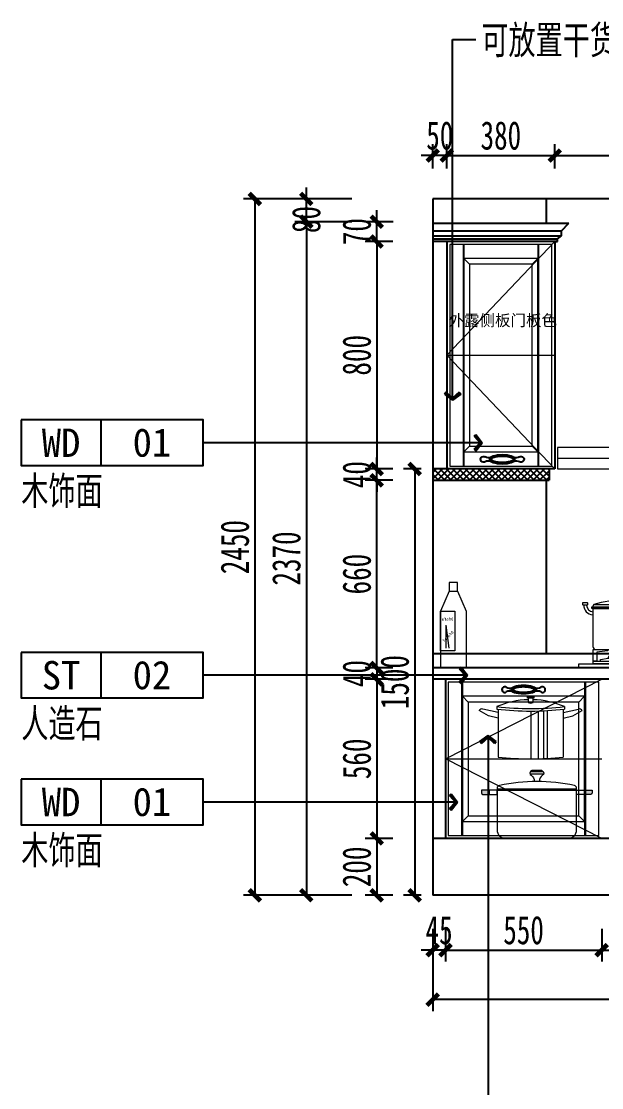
# Model space of a CAD drawing. Header units: millimetres. Extents: x 3104083 to 3173399, y -3165492 to -3044687.
# Drawn here: x 3113311 to 3115354, y -3142283 to -3138532 of the extents above; entities that cross this region are included whole.
import ezdxf
from ezdxf.enums import TextEntityAlignment as Align

# ---------------------------------------------------------------- set-up
doc = ezdxf.new("R2010")
doc.units = ezdxf.units.MM
doc.header["$LTSCALE"] = 500
doc.header["$MEASUREMENT"] = 0
doc.header["$PDMODE"] = 2
doc.linetypes.add('ACAD_ISO03W100', pattern=[30, 12, -18])
doc.layers.get('0').update_dxf_attribs({"linetype": 'CONTINUOUS'})
doc.layers.get('DEFPOINTS').update_dxf_attribs({"linetype": 'CONTINUOUS'})
for name, color, linetype in [('D-节点尺寸', 5, 'CONTINUOUS'), ('W-基础引线', 35, 'CONTINUOUS'), ('W-文字', 35, 'CONTINUOUS'), ('ZB_厨柜', 7, 'CONTINUOUS'), ('台面', 4, 'CONTINUOUS'), ('柜体', 2, 'CONTINUOUS')]:
    doc.layers.add(name, color=color, linetype=linetype)
for name, color, linetype, lineweight in [('墙体', 6, 'CONTINUOUS', 25), ('家具1', 65, 'CONTINUOUS', 9), ('电器', 85, 'CONTINUOUS', 15), ('辅助线', 252, 'CONTINUOUS', 13)]:
    doc.layers.add(name, color=color, linetype=linetype, lineweight=lineweight)
doc.styles.add('DIM', font='SimSun.ttf', dxfattribs={"width": 0.7})
doc.styles.add('NAME-1', font='SIMHEI.TTF')
doc.styles.add('STYLE1', font='SimSun.ttf')
doc.styles.add('WORD-1', font='SimSun.ttf', dxfattribs={"width": 0.7})
doc.styles.add('ZB_宋体', font='SimSun.ttf', dxfattribs={"height": 80})
doc.dimstyles.new('40', dxfattribs={"dimscale": 40, "dimtxt": 2.5, "dimasz": 1, "dimexe": 1, "dimexo": 1, "dimgap": 0.5, "dimtad": 1, "dimdec": 0, "dimzin": 0, "dimdsep": 46, "dimtxsty": 'DIM', "dimblk": 'ARCHTICK', "dimcen": 0, "dimclrd": 5, "dimclre": 5, "dimclrt": 35, "dimadec": 0, "dimazin": 0, "dimtfac": 0.5, "dimtdec": 0, "dimtix": 1, "dimtmove": 2, "dimatfit": 2, "dimldrblk": 'A', "dimfxl": 0, "dimtolj": 1, "dimtzin": 0, "dimlwd": -1, "dimlwe": -1, "dimarcsym": 0})
doc.dimstyles.new('基础引线', dxfattribs={"dimtxt": 3, "dimasz": 0.7, "dimexe": 2, "dimexo": 6, "dimgap": 1, "dimtad": 1, "dimdec": 0, "dimdsep": 46, "dimtxsty": 'Standard', "dimblk1": 'A', "dimblk2": 'A', "dimsah": 1, "dimcen": 3, "dimdle": 200, "dimclrd": 256, "dimclre": 256, "dimclrt": 2, "dimadec": 0, "dimazin": 0, "dimtfac": 1, "dimtdec": 0, "dimtix": 1, "dimtmove": 1, "dimatfit": 3, "dimldrblk": 'A', "dimfxl": 0, "dimtvp": 1, "dimtolj": 1, "dimtzin": 0, "dimarcsym": 0})

# ---------------------------------------------------------------- blocks, each defined once
blk = doc.blocks.new('_ArchTick')
at = {"color": 0, "linetype": 'ByBlock', "const_width": 0.4}
blk.add_lwpolyline([(-0.5, -0.5), (0.5, 0.5)], dxfattribs=at)
blk = doc.blocks.new('*D2102')
at = {"layer": 'D-节点尺寸', "color": 5, "ltscale": 100}
for p, q in [((3114803.9, -3141725.1), (3114803.9, -3141839.5)), ((3115353.9, -3141725.1), (3115353.9, -3141839.5)), ((3114803.9, -3141799.5), (3115353.9, -3141799.5))]:
    blk.add_line(p, q, dxfattribs=at)
at = {"layer": 'DEFPOINTS', "color": 0, "ltscale": 100}
for p in [(3114803.9, -3141685.1), (3115353.9, -3141685.1), (3115353.9, -3141799.5)]:
    blk.add_point(p, dxfattribs=at)
at = {"layer": 'D-节点尺寸', "color": 5, "ltscale": 100, "xscale": 40, "yscale": 40, "zscale": 40, "rotation": 180}
blk.add_blockref('_ArchTick', (3114803.9, -3141799.5), dxfattribs=at)
at = {"layer": 'D-节点尺寸', "color": 5, "ltscale": 100, "xscale": 40, "yscale": 40, "zscale": 40}
blk.add_blockref('_ArchTick', (3115353.9, -3141799.5), dxfattribs=at)
at = {"layer": 'D-节点尺寸', "color": 35, "ltscale": 100, "insert": (3115078.9, -3141729.5), "char_height": 100, "attachment_point": 5, "style": 'DIM'}
blk.add_mtext('\\A1;550', dxfattribs=at)
blk = doc.blocks.new('A')
for p, q in [((-1.435, 1.148), (-1.09, 1.437)), ((-1.435, 1.148), (-0.369, 0)), ((-1.09, 1.437), (0, 0)), ((-0.369, 0), (-2.127, 0)), ((-1.435, -1.148), (-0.369, 0)), ((-1.09, -1.437), (0, 0)), ((-1.435, -1.148), (-1.09, -1.437))]:
    blk.add_line(p, q)
for points in [[(-1.435, 1.148), (-1.09, 1.437), (-0.369, 0), (0, 0)], [(-1.435, -1.148), (-1.09, -1.437), (-0.369, 0), (0, 0)]]:
    blk.add_solid(points)
blk = doc.blocks.new('*D2103')
at = {"layer": 'D-节点尺寸', "color": 5, "ltscale": 100}
for p, q in [((3115353.9, -3141725.1), (3115353.9, -3141839.5)), ((3115953.9, -3141725.1), (3115953.9, -3141839.5)), ((3115353.9, -3141799.5), (3115953.9, -3141799.5))]:
    blk.add_line(p, q, dxfattribs=at)
at = {"layer": 'DEFPOINTS', "color": 0, "ltscale": 100}
for p in [(3115353.9, -3141685.1), (3115953.9, -3141685.1), (3115953.9, -3141799.5)]:
    blk.add_point(p, dxfattribs=at)
at = {"layer": 'D-节点尺寸', "color": 5, "ltscale": 100, "xscale": 40, "yscale": 40, "zscale": 40, "rotation": 180}
blk.add_blockref('_ArchTick', (3115353.9, -3141799.5), dxfattribs=at)
at = {"layer": 'D-节点尺寸', "color": 5, "ltscale": 100, "xscale": 40, "yscale": 40, "zscale": 40}
blk.add_blockref('_ArchTick', (3115953.9, -3141799.5), dxfattribs=at)
at = {"layer": 'D-节点尺寸', "color": 35, "ltscale": 100, "insert": (3115653.9, -3141729.5), "char_height": 100, "attachment_point": 5, "style": 'DIM'}
blk.add_mtext('\\A1;600', dxfattribs=at)
blk = doc.blocks.new('*D2108')
at = {"layer": 'D-节点尺寸', "color": 5, "ltscale": 100}
for p, q in [((3114758.9, -3141725.1), (3114758.9, -3141839.5)), ((3114803.9, -3141725.1), (3114803.9, -3141839.5)), ((3114758.9, -3141799.5), (3114718.9, -3141799.5)), ((3114803.9, -3141799.5), (3114758.9, -3141799.5)), ((3114803.9, -3141799.5), (3114843.9, -3141799.5))]:
    blk.add_line(p, q, dxfattribs=at)
at = {"layer": 'DEFPOINTS', "color": 0, "ltscale": 100}
for p in [(3114758.9, -3141685.1), (3114803.9, -3141685.1), (3114758.9, -3141799.5)]:
    blk.add_point(p, dxfattribs=at)
at = {"layer": 'D-节点尺寸', "color": 5, "ltscale": 100, "xscale": 40, "yscale": 40, "zscale": 40}
blk.add_blockref('_ArchTick', (3114758.9, -3141799.5), dxfattribs=at)
at = {"layer": 'D-节点尺寸', "color": 5, "ltscale": 100, "xscale": 40, "yscale": 40, "zscale": 40, "rotation": 180}
blk.add_blockref('_ArchTick', (3114803.9, -3141799.5), dxfattribs=at)
at = {"layer": 'D-节点尺寸', "color": 35, "ltscale": 100, "insert": (3114781.4, -3141729.5), "char_height": 100, "attachment_point": 5, "style": 'DIM'}
blk.add_mtext('\\A1;45', dxfattribs=at)
blk = doc.blocks.new('*D2109')
at = {"layer": 'D-节点尺寸', "color": 5, "ltscale": 100}
for p, q in [((3114758.9, -3141813.7), (3114758.9, -3142013.7)), ((3117248.9, -3141813.7), (3117248.9, -3142013.7)), ((3117248.9, -3141973.7), (3114758.9, -3141973.7))]:
    blk.add_line(p, q, dxfattribs=at)
at = {"layer": 'DEFPOINTS', "color": 0, "ltscale": 100}
for p in [(3114758.9, -3141685.1), (3117248.9, -3141685.1), (3114758.9, -3141973.7)]:
    blk.add_point(p, dxfattribs=at)
at = {"layer": 'D-节点尺寸', "color": 5, "ltscale": 100, "xscale": 40, "yscale": 40, "zscale": 40, "rotation": 180}
blk.add_blockref('_ArchTick', (3114758.9, -3141973.7), dxfattribs=at)
at = {"layer": 'D-节点尺寸', "color": 5, "ltscale": 100, "xscale": 40, "yscale": 40, "zscale": 40}
blk.add_blockref('_ArchTick', (3117248.9, -3141973.7), dxfattribs=at)
at = {"layer": 'D-节点尺寸', "color": 35, "ltscale": 100, "insert": (3116003.9, -3141903.7), "char_height": 100, "attachment_point": 5, "style": 'DIM'}
blk.add_mtext('\\A1;2490', dxfattribs=at)
blk = doc.blocks.new('油烟机立面')
at = {"layer": '电器'}
for points in [[(215449.9, -105458.6), (215449.9, -105457.2), (215436.8, -105457.2), (215436.8, -105458.6), (215445.3, -105458.6), (215436.8, -105465.7), (215436.8, -105467.1), (215449.9, -105467.1), (215449.9, -105465.7), (215441.4, -105465.7)], [(215486.7, -105460.3, -0.313741), (215488.4, -105458.6), (215490.9, -105458.6), (215490.9, -105467.2), (215493.6, -105467.2), (215493.6, -105458.6), (215496.4, -105458.6, -0.240846), (215497.9, -105460.2), (215497.9, -105467.2), (215500.4, -105467.2), (215500.4, -105460.7, 0.377099), (215496.6, -105457.1), (215488, -105457.1, 0.37664), (215484.1, -105460.6), (215484.1, -105467.2), (215486.7, -105467.2)]]:
    blk.add_hatch(color=256, dxfattribs=at).paths.add_polyline_path(points)
blk.add_hatch(color=256, dxfattribs=at).paths.add_polyline_path([(215449.9, -105460.6), (215445.7, -105464.1), (215449.9, -105464.1)], flags=17)
h = blk.add_hatch(color=256, dxfattribs=at)
h.paths.add_polyline_path([(215462.2, -105457.1), (215454.4, -105457.1), (215454.4, -105454.6), (215451.8, -105454.6), (215451.8, -105467.1), (215462.2, -105467.1, 0.850277)])
h.paths.add_polyline_path([(215454.4, -105458.6), (215460.6, -105458.6, -0.922619), (215460.6, -105465.7), (215454.4, -105465.7)], flags=16)
h = blk.add_hatch(color=256, dxfattribs=at)
h.paths.add_polyline_path([(215478.5, -105457.2), (215472, -105457.2, 0.93167), (215472.2, -105467.1), (215478.5, -105467.1, 0.890248)])
h.paths.add_polyline_path([(215473, -105458.6), (215477.5, -105458.6, -0.767482), (215477.5, -105465.7), (215473, -105465.7, -0.819914)], flags=16)
for p, q in [((215017.3, -105626.4), (215017.3, -105646.4)), ((215017.3, -105663.9), (215917.3, -105663.9))]:
    blk.add_line(p, q, dxfattribs=at)
for points in [[(215284.8, -105626.4), (215649.8, -105626.4), (215649.8, -105126.4), (215284.8, -105126.4)], [(215017.3, -105701.4), (215917.3, -105701.4), (215917.3, -105626.4), (215017.3, -105626.4)], [(215421.5, -105655.1), (215513.2, -105655.1), (215513.2, -105639.1), (215421.5, -105639.1)]]:
    blk.add_lwpolyline(points, close=True, dxfattribs=at)
for points in [[(215436.8, -105457.2), (215449.9, -105457.2), (215449.9, -105458.6), (215441.4, -105465.7), (215449.9, -105465.7), (215449.9, -105467.1), (215436.8, -105467.1), (215436.8, -105465.7), (215445.3, -105458.6), (215436.8, -105458.6), (215436.8, -105457.2)], [(215449.9, -105460.6), (215449.9, -105464.1), (215445.7, -105464.1), (215449.9, -105460.6)]]:
    blk.add_lwpolyline(points, dxfattribs=at)
for points in [[(215451.8, -105454.6), (215454.4, -105454.6), (215454.4, -105457.1), (215462.2, -105457.1, -0.850277), (215462.2, -105467.1), (215451.8, -105467.1), (215451.8, -105454.6)], [(215454.4, -105458.6), (215460.6, -105458.6, -0.922619), (215460.6, -105465.7), (215454.4, -105465.7), (215454.4, -105458.6)], [(215472, -105457.2), (215478.5, -105457.2, -0.890248), (215478.5, -105467.1), (215472.2, -105467.1, -0.93167), (215472, -105457.2)], [(215473, -105458.6), (215477.5, -105458.6, -0.767482), (215477.5, -105465.7), (215473, -105465.7, -0.819914), (215473, -105458.6, 0.006271)]]:
    blk.add_lwpolyline(points, format="xyb", dxfattribs=at)
for centre in [(215362.7, -105647.1), (215384, -105647.1), (215405.2, -105647.1), (215529.5, -105647.1), (215550.7, -105647.1), (215572, -105647.1)]:
    blk.add_circle(centre, 5, dxfattribs=at)
blk = doc.blocks.new('双灶具立面')
at = {"layer": '电器'}
for p, q in [((216302.5, -105478.6), (216298.7, -105486.2)), ((216299.6, -105491.9), (216299.6, -105626.2)), ((216299.6, -105491.9), (216522.7, -105491.9)), ((216302.5, -105478.6), (216518.5, -105478.6)), ((216518.5, -105478.6), (216523, -105486.2)), ((216522.7, -105626.2), (216522.7, -105491.9)), ((216760.1, -105500.3), (216769.6, -105490.5)), ((216769.6, -105490.5), (216797, -105506)), ((216309.6, -105636.2), (216512.7, -105636.2)), ((216723.4, -105624.8), (216977.5, -105624.8)), ((216353.3, -105666.7), (216406.6, -105666.7)), ((216469.1, -105666.7), (216415.8, -105666.7)), ((216792.2, -105666.7), (216845.5, -105666.7)), ((216908, -105666.7), (216854.6, -105666.7))]:
    blk.add_line(p, q, dxfattribs=at)
for points in [[(216786.7, -105500.2, -1.405435), (216927.1, -105515.6, 0.16979), (216937.3, -105523.7, 1.338865), (216772.6, -105492.2, 1.385235)], [(216780.4, -105516.1), (216739.9, -105484.5, 0.158704), (216707.2, -105490.2), (216753.6, -105543.6)], [(216780.4, -105516.1, -0.168283), (216852.7, -105494.1, -0.168061), (216927.1, -105515.6, -0.168061)], [(216830.5, -105495.4, -0.40785), (216830.5, -105491.8, -0.035387), (216852.7, -105490.2, -0.037521), (216875, -105491.4, -0.40785), (216875, -105495)], [(216845.6, -105490.4, 0.05089), (216847.7, -105488.5), (216848.5, -105468.2)], [(216859.7, -105490.2, -0.046424), (216857.8, -105488.5), (216857, -105468.2)], [(216937.3, -105523.7, -0.251111), (216977.1, -105636, -0.251111)], [(216977.1, -105636), (216723, -105636.3), (216723, -105629.6, -0.137974), (216753.6, -105543.6)]]:
    blk.add_lwpolyline(points, format="xyb", dxfattribs=at)
for points in [[(216401.9, -105448.1), (216419.3, -105448.1, -0.493574), (216421.3, -105450.7), (216418.5, -105460.8, -0.339069), (216416.6, -105462.3), (216404.4, -105462.3, -0.344102), (216402.5, -105460.8), (216400, -105450.6, -0.487982)], [(216266.2, -105470.8), (216278.4, -105470.8, -0.414214), (216280.4, -105472.8), (216280.4, -105478.5, -0.414214), (216278.4, -105480.5), (216266.2, -105480.5, -0.414214), (216264.2, -105478.5), (216264.2, -105472.8, -0.414214)], [(216555.1, -105470.8), (216542.9, -105470.8, 0.414214), (216540.9, -105472.8), (216540.9, -105478.5, 0.414214), (216542.9, -105480.5), (216555.1, -105480.5, 0.414214), (216557.1, -105478.5), (216557.1, -105472.8, 0.414214)], [(216871.4, -105469.5, 0.402537), (216870.3, -105465.1, 0.067385), (216835.2, -105465.1, 0.402537), (216834.1, -105469.5, -0.07149)], [(216578.9, -105674.3), (216612.1, -105674.3, -0.414214), (216613.1, -105675.3), (216613.1, -105677.5, -0.414214), (216612.1, -105678.5), (216578.9, -105678.5, -0.414214), (216577.9, -105677.5), (216577.9, -105675.3, -0.414214)], [(216682.3, -105674.3), (216649.1, -105674.3, 0.414214), (216648.1, -105675.3), (216648.1, -105677.5, 0.414214), (216649.1, -105678.5), (216682.3, -105678.5, 0.414214), (216683.3, -105677.5), (216683.3, -105675.3, 0.414214)]]:
    blk.add_lwpolyline(points, format="xyb", close=True, dxfattribs=at)
for points in [[(216296.4, -105486.2), (216525.9, -105486.2), (216525.9, -105491.9), (216296.4, -105491.9)], [(216406.6, -105636.2), (216415.8, -105636.2), (216415.8, -105678), (216406.6, -105678)], [(216589.3, -105653.3), (216601.9, -105653.3), (216598.9, -105650), (216592.3, -105650)], [(216672, -105653.3), (216659.3, -105653.3), (216662.3, -105650), (216669, -105650)], [(216854.6, -105636.2), (216845.5, -105636.2), (216845.5, -105678), (216854.6, -105678)], [(216250.6, -105686.5), (217010.6, -105686.5), (217010.6, -105701.4), (216250.6, -105701.4)], [(216301.2, -105678), (216521.1, -105678), (216521.1, -105686.5), (216301.2, -105686.5)], [(216587.8, -105654.3), (216603.4, -105654.3), (216603.4, -105674.3), (216587.8, -105674.3)], [(216589.3, -105654.3), (216601.9, -105654.3), (216601.9, -105653.3), (216589.3, -105653.3)], [(216589.8, -105678.5), (216601.4, -105678.5), (216601.4, -105686.5), (216589.8, -105686.5)], [(216673.4, -105654.3), (216657.9, -105654.3), (216657.9, -105674.3), (216673.4, -105674.3)], [(216672, -105654.3), (216659.3, -105654.3), (216659.3, -105653.3), (216672, -105653.3)], [(216671.4, -105678.5), (216659.9, -105678.5), (216659.9, -105686.5), (216671.4, -105686.5)], [(216960, -105678), (216740.1, -105678), (216740.1, -105686.5), (216960, -105686.5)]]:
    blk.add_lwpolyline(points, close=True, dxfattribs=at)
for points in [[(216301.2, -105678), (216301.2, -105636.2), (216356.1, -105636.2), (216351.2, -105641.7), (216313.6, -105646.5), (216313.6, -105678), (216301.2, -105678)], [(216361.2, -105653), (216361.2, -105650), (216406.6, -105650)], [(216406.6, -105639.9), (216406.6, -105636.2), (216415.8, -105636.2), (216415.8, -105639.9), (216415.8, -105675.8)], [(216461.2, -105653), (216461.2, -105650), (216415.8, -105650)], [(216521.1, -105678), (216521.1, -105636.2), (216466.2, -105636.2), (216471.2, -105641.7), (216508.7, -105646.5), (216508.7, -105678), (216521.1, -105678)], [(216740.1, -105678), (216740.1, -105636.2), (216795, -105636.2), (216790.1, -105641.7), (216752.5, -105646.5), (216752.5, -105678), (216740.1, -105678)], [(216800.1, -105653), (216800.1, -105650), (216845.5, -105650)], [(216854.6, -105639.9), (216854.6, -105636.2), (216845.5, -105636.2), (216845.5, -105639.9), (216845.5, -105675.8)], [(216900.1, -105653), (216900.1, -105650), (216854.6, -105650)], [(216960, -105678), (216960, -105636.2), (216905.1, -105636.2), (216910.1, -105641.7), (216947.6, -105646.5), (216947.6, -105678), (216960, -105678)], [(216326.2, -105678), (216326.2, -105671.5), (216353.3, -105666.7), (216361.2, -105653), (216406.6, -105653)], [(216496.2, -105678), (216496.2, -105671.5), (216469.1, -105666.7), (216461.2, -105653), (216415.8, -105653)], [(216765.1, -105678), (216765.1, -105671.5), (216792.2, -105666.7), (216800.1, -105653), (216845.5, -105653)], [(216935.1, -105678), (216935.1, -105671.5), (216908, -105666.7), (216900.1, -105653), (216854.6, -105653)]]:
    blk.add_lwpolyline(points, dxfattribs=at)
for centre, radius, start, end in [((216410.5, -105827), 364.7, 72.7789, 107.2211), ((216300.8, -105480.6), 33.5, 179.7296, 267.0806), ((216300.8, -105480.5), 23.5, 179.8175, 267.062), ((216521.5, -105480.5), 23.5, 272.938, 0.1825), ((216521.5, -105480.6), 33.5, 272.9194, 0.2704), ((216750, -105513.4), 30.5, 276.759, 354.9341), ((216309.6, -105626.2), 10, 180, 270), ((216512.7, -105626.2), 10, 270, 0)]:
    blk.add_arc(centre, radius, start, end, dxfattribs=at)
blk = doc.blocks.new('*D2111')
at = {"layer": 'D-节点尺寸', "color": 5, "ltscale": 100}
for p, q in [((3114808.9, -3139049.9), (3114808.9, -3138963.8)), ((3115188.9, -3139049.9), (3115188.9, -3138963.8)), ((3114808.9, -3139003.8), (3115188.9, -3139003.8))]:
    blk.add_line(p, q, dxfattribs=at)
at = {"layer": 'DEFPOINTS', "color": 0, "ltscale": 100}
for p in [(3115188.9, -3139003.8), (3114808.9, -3139089.9), (3115188.9, -3139089.9)]:
    blk.add_point(p, dxfattribs=at)
at = {"layer": 'D-节点尺寸', "color": 5, "ltscale": 100, "xscale": 40, "yscale": 40, "zscale": 40, "rotation": 180}
blk.add_blockref('_ArchTick', (3114808.9, -3139003.8), dxfattribs=at)
at = {"layer": 'D-节点尺寸', "color": 5, "ltscale": 100, "xscale": 40, "yscale": 40, "zscale": 40}
blk.add_blockref('_ArchTick', (3115188.9, -3139003.8), dxfattribs=at)
at = {"layer": 'D-节点尺寸', "color": 35, "ltscale": 100, "insert": (3114998.9, -3138933.8), "char_height": 100, "attachment_point": 5, "style": 'DIM'}
blk.add_mtext('\\A1;380', dxfattribs=at)
blk = doc.blocks.new('*D2112')
at = {"layer": 'D-节点尺寸', "color": 5, "ltscale": 100}
for p, q in [((3115188.9, -3139049.9), (3115188.9, -3138963.8)), ((3116108.9, -3139049.9), (3116108.9, -3138963.8)), ((3115188.9, -3139003.8), (3116108.9, -3139003.8))]:
    blk.add_line(p, q, dxfattribs=at)
at = {"layer": 'DEFPOINTS', "color": 0, "ltscale": 100}
for p in [(3116108.9, -3139003.8), (3115188.9, -3139089.9), (3116108.9, -3139089.9)]:
    blk.add_point(p, dxfattribs=at)
at = {"layer": 'D-节点尺寸', "color": 5, "ltscale": 100, "xscale": 40, "yscale": 40, "zscale": 40, "rotation": 180}
blk.add_blockref('_ArchTick', (3115188.9, -3139003.8), dxfattribs=at)
at = {"layer": 'D-节点尺寸', "color": 5, "ltscale": 100, "xscale": 40, "yscale": 40, "zscale": 40}
blk.add_blockref('_ArchTick', (3116108.9, -3139003.8), dxfattribs=at)
at = {"layer": 'D-节点尺寸', "color": 35, "ltscale": 100, "insert": (3115648.9, -3138933.8), "char_height": 100, "attachment_point": 5, "style": 'DIM'}
blk.add_mtext('\\A1;920', dxfattribs=at)
blk = doc.blocks.new('*D2115')
at = {"layer": 'D-节点尺寸', "color": 5, "ltscale": 100}
for p, q in [((3114758.9, -3139049.9), (3114758.9, -3138963.8)), ((3114808.9, -3139049.9), (3114808.9, -3138963.8)), ((3114758.9, -3139003.8), (3114718.9, -3139003.8)), ((3114808.9, -3139003.8), (3114758.9, -3139003.8)), ((3114808.9, -3139003.8), (3114848.9, -3139003.8))]:
    blk.add_line(p, q, dxfattribs=at)
at = {"layer": 'DEFPOINTS', "color": 0, "ltscale": 100}
for p in [(3114758.9, -3139003.8), (3114758.9, -3139089.9), (3114808.9, -3139089.9)]:
    blk.add_point(p, dxfattribs=at)
at = {"layer": 'D-节点尺寸', "color": 5, "ltscale": 100, "xscale": 40, "yscale": 40, "zscale": 40}
blk.add_blockref('_ArchTick', (3114758.9, -3139003.8), dxfattribs=at)
at = {"layer": 'D-节点尺寸', "color": 5, "ltscale": 100, "xscale": 40, "yscale": 40, "zscale": 40, "rotation": 180}
blk.add_blockref('_ArchTick', (3114808.9, -3139003.8), dxfattribs=at)
at = {"layer": 'D-节点尺寸', "color": 35, "ltscale": 100, "insert": (3114783.9, -3138933.8), "char_height": 100, "attachment_point": 5, "style": 'DIM'}
blk.add_mtext('\\A1;50', dxfattribs=at)
blk = doc.blocks.new('*D2116')
at = {"layer": 'D-节点尺寸', "color": 5, "ltscale": 100}
for p, q in [((3114618.9, -3139306.5), (3114521.8, -3139306.5)), ((3114561.8, -3139306.5), (3114561.8, -3140106.5)), ((3114618.9, -3140106.5), (3114521.8, -3140106.5))]:
    blk.add_line(p, q, dxfattribs=at)
at = {"layer": 'DEFPOINTS', "color": 0, "ltscale": 100}
for p in [(3114658.9, -3139306.5), (3114561.8, -3140106.5), (3114658.9, -3140106.5)]:
    blk.add_point(p, dxfattribs=at)
at = {"layer": 'D-节点尺寸', "color": 5, "ltscale": 100, "xscale": 40, "yscale": 40, "zscale": 40}
for p, rotation in [((3114561.8, -3139306.5), 90), ((3114561.8, -3140106.5), 270)]:
    blk.add_blockref('_ArchTick', p, dxfattribs=dict(at, rotation=rotation))
at = {"layer": 'D-节点尺寸', "color": 35, "ltscale": 100, "insert": (3114491.8, -3139706.5), "char_height": 100, "attachment_point": 5, "rotation": 90, "style": 'DIM'}
blk.add_mtext('\\A1;800', dxfattribs=at)
blk = doc.blocks.new('*D2117')
at = {"layer": 'D-节点尺寸', "color": 5, "ltscale": 100}
for p, q in [((3114561.8, -3140806.5), (3114561.8, -3140766.5)), ((3114618.9, -3140806.5), (3114521.8, -3140806.5)), ((3114561.8, -3140806.5), (3114561.8, -3140846.5)), ((3114618.9, -3140846.5), (3114521.8, -3140846.5)), ((3114561.8, -3140846.5), (3114561.8, -3140886.5))]:
    blk.add_line(p, q, dxfattribs=at)
at = {"layer": 'DEFPOINTS', "color": 0, "ltscale": 100}
for p in [(3114658.9, -3140806.5), (3114561.8, -3140846.5), (3114658.9, -3140846.5)]:
    blk.add_point(p, dxfattribs=at)
at = {"layer": 'D-节点尺寸', "color": 5, "ltscale": 100, "xscale": 40, "yscale": 40, "zscale": 40}
for p, rotation in [((3114561.8, -3140806.5), 270), ((3114561.8, -3140846.5), 90)]:
    blk.add_blockref('_ArchTick', p, dxfattribs=dict(at, rotation=rotation))
at = {"layer": 'D-节点尺寸', "color": 35, "ltscale": 100, "insert": (3114491.8, -3140826.5), "char_height": 100, "attachment_point": 5, "rotation": 90, "style": 'DIM'}
blk.add_mtext('\\A1;40', dxfattribs=at)
blk = doc.blocks.new('*D2118')
at = {"layer": 'D-节点尺寸', "color": 5, "ltscale": 100}
for p, q in [((3114618.9, -3140846.5), (3114521.8, -3140846.5)), ((3114561.8, -3140846.5), (3114561.8, -3141406.5)), ((3114618.9, -3141406.5), (3114521.8, -3141406.5))]:
    blk.add_line(p, q, dxfattribs=at)
at = {"layer": 'DEFPOINTS', "color": 0, "ltscale": 100}
for p in [(3114658.9, -3140846.5), (3114561.8, -3141406.5), (3114658.9, -3141406.5)]:
    blk.add_point(p, dxfattribs=at)
at = {"layer": 'D-节点尺寸', "color": 5, "ltscale": 100, "xscale": 40, "yscale": 40, "zscale": 40}
for p, rotation in [((3114561.8, -3140846.5), 90), ((3114561.8, -3141406.5), 270)]:
    blk.add_blockref('_ArchTick', p, dxfattribs=dict(at, rotation=rotation))
at = {"layer": 'D-节点尺寸', "color": 35, "ltscale": 100, "insert": (3114491.8, -3141126.5), "char_height": 100, "attachment_point": 5, "rotation": 90, "style": 'DIM'}
blk.add_mtext('\\A1;560', dxfattribs=at)
blk = doc.blocks.new('*D2119')
at = {"layer": 'D-节点尺寸', "color": 5, "ltscale": 100}
for p, q in [((3114618.9, -3141406.5), (3114521.8, -3141406.5)), ((3114561.8, -3141406.5), (3114561.8, -3141606.5)), ((3114618.9, -3141606.5), (3114521.8, -3141606.5))]:
    blk.add_line(p, q, dxfattribs=at)
at = {"layer": 'DEFPOINTS', "color": 0, "ltscale": 100}
for p in [(3114658.9, -3141406.5), (3114561.8, -3141606.5), (3114658.9, -3141606.5)]:
    blk.add_point(p, dxfattribs=at)
at = {"layer": 'D-节点尺寸', "color": 5, "ltscale": 100, "xscale": 40, "yscale": 40, "zscale": 40}
for p, rotation in [((3114561.8, -3141406.5), 90), ((3114561.8, -3141606.5), 270)]:
    blk.add_blockref('_ArchTick', p, dxfattribs=dict(at, rotation=rotation))
at = {"layer": 'D-节点尺寸', "color": 35, "ltscale": 100, "insert": (3114491.8, -3141506.5), "char_height": 100, "attachment_point": 5, "rotation": 90, "style": 'DIM'}
blk.add_mtext('\\A1;200', dxfattribs=at)
blk = doc.blocks.new('*D2120')
at = {"layer": 'D-节点尺寸', "color": 5, "ltscale": 100}
for p, q in [((3114474.1, -3139236.5), (3114274.1, -3139236.5)), ((3114314.1, -3139236.5), (3114314.1, -3141606.5)), ((3114474.1, -3141606.5), (3114274.1, -3141606.5))]:
    blk.add_line(p, q, dxfattribs=at)
at = {"layer": 'DEFPOINTS', "color": 0, "ltscale": 100}
for p in [(3114600.9, -3139236.5), (3114314.1, -3141606.5), (3114658.9, -3141606.5)]:
    blk.add_point(p, dxfattribs=at)
at = {"layer": 'D-节点尺寸', "color": 5, "ltscale": 100, "xscale": 40, "yscale": 40, "zscale": 40}
for p, rotation in [((3114314.1, -3139236.5), 90), ((3114314.1, -3141606.5), 270)]:
    blk.add_blockref('_ArchTick', p, dxfattribs=dict(at, rotation=rotation))
at = {"layer": 'D-节点尺寸', "color": 35, "ltscale": 100, "insert": (3114244.1, -3140421.5), "char_height": 100, "attachment_point": 5, "rotation": 90, "style": 'DIM'}
blk.add_mtext('\\A1;2370', dxfattribs=at)
blk = doc.blocks.new('*D2121')
at = {"layer": 'D-节点尺寸', "color": 5, "ltscale": 100}
for p, q in [((3114314.1, -3139156.5), (3114314.1, -3139116.5)), ((3114474.1, -3139156.5), (3114274.1, -3139156.5)), ((3114314.1, -3139236.5), (3114314.1, -3139156.5)), ((3114474.1, -3139236.5), (3114274.1, -3139236.5)), ((3114314.1, -3139236.5), (3114314.1, -3139276.5))]:
    blk.add_line(p, q, dxfattribs=at)
at = {"layer": 'DEFPOINTS', "color": 0, "ltscale": 100}
for p in [(3114314.1, -3139156.5), (3114514.1, -3139156.5), (3114600.9, -3139236.5)]:
    blk.add_point(p, dxfattribs=at)
at = {"layer": 'D-节点尺寸', "color": 5, "ltscale": 100, "xscale": 40, "yscale": 40, "zscale": 40}
for p, rotation in [((3114314.1, -3139156.5), 270), ((3114314.1, -3139236.5), 90)]:
    blk.add_blockref('_ArchTick', p, dxfattribs=dict(at, rotation=rotation))
at = {"layer": 'D-节点尺寸', "color": 35, "ltscale": 100, "insert": (3114314.1, -3139229), "char_height": 100, "attachment_point": 5, "rotation": 90, "style": 'DIM'}
blk.add_mtext('\\A1;80', dxfattribs=at)
blk = doc.blocks.new('*D2122')
at = {"layer": 'D-节点尺寸', "color": 5, "ltscale": 100}
for p, q in [((3114292.7, -3139156.5), (3114092.7, -3139156.5)), ((3114132.7, -3139156.5), (3114132.7, -3141606.5)), ((3114292.7, -3141606.5), (3114092.7, -3141606.5))]:
    blk.add_line(p, q, dxfattribs=at)
at = {"layer": 'DEFPOINTS', "color": 0, "ltscale": 100}
for p in [(3114514.1, -3139156.5), (3114132.7, -3141606.5), (3114514.1, -3141606.5)]:
    blk.add_point(p, dxfattribs=at)
at = {"layer": 'D-节点尺寸', "color": 5, "ltscale": 100, "xscale": 40, "yscale": 40, "zscale": 40}
for p, rotation in [((3114132.7, -3139156.5), 90), ((3114132.7, -3141606.5), 270)]:
    blk.add_blockref('_ArchTick', p, dxfattribs=dict(at, rotation=rotation))
at = {"layer": 'D-节点尺寸', "color": 35, "ltscale": 100, "insert": (3114062.7, -3140381.5), "char_height": 100, "attachment_point": 5, "rotation": 90, "style": 'DIM'}
blk.add_mtext('\\A1;2450', dxfattribs=at)
blk = doc.blocks.new('*D2123')
at = {"layer": 'D-节点尺寸', "color": 5, "ltscale": 100}
for p, q in [((3114561.8, -3139236.5), (3114561.8, -3139196.5)), ((3114620, -3139236.5), (3114521.8, -3139236.5)), ((3114561.8, -3139306.5), (3114561.8, -3139236.5)), ((3114618.9, -3139306.5), (3114521.8, -3139306.5)), ((3114561.8, -3139306.5), (3114561.8, -3139346.5))]:
    blk.add_line(p, q, dxfattribs=at)
at = {"layer": 'DEFPOINTS', "color": 0, "ltscale": 100}
for p in [(3114561.8, -3139236.5), (3114660, -3139236.5), (3114658.9, -3139306.5)]:
    blk.add_point(p, dxfattribs=at)
at = {"layer": 'D-节点尺寸', "color": 5, "ltscale": 100, "xscale": 40, "yscale": 40, "zscale": 40}
for p, rotation in [((3114561.8, -3139236.5), 270), ((3114561.8, -3139306.5), 90)]:
    blk.add_blockref('_ArchTick', p, dxfattribs=dict(at, rotation=rotation))
at = {"layer": 'D-节点尺寸', "color": 35, "ltscale": 100, "insert": (3114491.8, -3139271.5), "char_height": 100, "attachment_point": 5, "rotation": 90, "style": 'DIM'}
blk.add_mtext('\\A1;70', dxfattribs=at)
blk = doc.blocks.new('*D2124')
at = {"layer": 'D-节点尺寸', "color": 5, "ltscale": 100}
for p, q in [((3114618.9, -3140146.5), (3114521.8, -3140146.5)), ((3114561.8, -3140806.5), (3114561.8, -3140146.5)), ((3114618.9, -3140806.5), (3114521.8, -3140806.5))]:
    blk.add_line(p, q, dxfattribs=at)
at = {"layer": 'DEFPOINTS', "color": 0, "ltscale": 100}
for p in [(3114561.8, -3140146.5), (3114658.9, -3140146.5), (3114658.9, -3140806.5)]:
    blk.add_point(p, dxfattribs=at)
at = {"layer": 'D-节点尺寸', "color": 5, "ltscale": 100, "xscale": 40, "yscale": 40, "zscale": 40}
for p, rotation in [((3114561.8, -3140146.5), 90), ((3114561.8, -3140806.5), 270)]:
    blk.add_blockref('_ArchTick', p, dxfattribs=dict(at, rotation=rotation))
at = {"layer": 'D-节点尺寸', "color": 35, "ltscale": 100, "insert": (3114491.8, -3140476.5), "char_height": 100, "attachment_point": 5, "rotation": 90, "style": 'DIM'}
blk.add_mtext('\\A1;660', dxfattribs=at)
blk = doc.blocks.new('*D2125')
at = {"layer": 'D-节点尺寸', "color": 5, "ltscale": 100}
for p, q in [((3114718.9, -3140106.5), (3114655.6, -3140106.5)), ((3114695.6, -3140106.5), (3114695.6, -3141606.5)), ((3114718.9, -3141606.5), (3114655.6, -3141606.5))]:
    blk.add_line(p, q, dxfattribs=at)
at = {"layer": 'DEFPOINTS', "color": 0, "ltscale": 100}
for p in [(3114758.9, -3140106.5), (3114695.6, -3141606.5), (3114758.9, -3141606.5)]:
    blk.add_point(p, dxfattribs=at)
at = {"layer": 'D-节点尺寸', "color": 5, "ltscale": 100, "xscale": 40, "yscale": 40, "zscale": 40}
for p, rotation in [((3114695.6, -3140106.5), 90), ((3114695.6, -3141606.5), 270)]:
    blk.add_blockref('_ArchTick', p, dxfattribs=dict(at, rotation=rotation))
at = {"layer": 'D-节点尺寸', "color": 35, "ltscale": 100, "insert": (3114625.6, -3140856.5), "char_height": 100, "attachment_point": 5, "rotation": 90, "style": 'DIM'}
blk.add_mtext('\\A1;1500', dxfattribs=at)
blk = doc.blocks.new('*D2126')
at = {"layer": 'D-节点尺寸', "color": 5, "ltscale": 100}
for p, q in [((3114561.8, -3140106.5), (3114561.8, -3140066.5)), ((3114618.9, -3140106.5), (3114521.8, -3140106.5)), ((3114561.8, -3140146.5), (3114561.8, -3140106.5)), ((3114618.9, -3140146.5), (3114521.8, -3140146.5)), ((3114561.8, -3140146.5), (3114561.8, -3140186.5))]:
    blk.add_line(p, q, dxfattribs=at)
at = {"layer": 'DEFPOINTS', "color": 0, "ltscale": 100}
for p in [(3114561.8, -3140106.5), (3114658.9, -3140106.5), (3114658.9, -3140146.5)]:
    blk.add_point(p, dxfattribs=at)
at = {"layer": 'D-节点尺寸', "color": 5, "ltscale": 100, "xscale": 40, "yscale": 40, "zscale": 40}
for p, rotation in [((3114561.8, -3140106.5), 270), ((3114561.8, -3140146.5), 90)]:
    blk.add_blockref('_ArchTick', p, dxfattribs=dict(at, rotation=rotation))
at = {"layer": 'D-节点尺寸', "color": 35, "ltscale": 100, "insert": (3114491.8, -3140126.5), "char_height": 100, "attachment_point": 5, "rotation": 90, "style": 'DIM'}
blk.add_mtext('\\A1;40', dxfattribs=at)
blk = doc.blocks.new('182')
at = {"layer": 'ZB_厨柜', "color": 253}
for centre, radius, start, end in [((71329.5, -32480.6), 10, 55.1094, 304.8906), ((71346.9, -32452.8), 22.8, 239.4342, 295.2951), ((71346.9, -32508.5), 22.8, 64.7049, 120.5658), ((71445.2, -32452.8), 22.8, 244.7079, 300.5688), ((71445.2, -32508.4), 22.8, 59.4372, 115.298), ((71462.5, -32480.6), 10, 234.9056, 124.8807)]:
    blk.add_arc(centre, radius, start, end, dxfattribs=at)
blk.add_ellipse((71396, -32480.6), major_axis=(-44.6, 0), ratio=0.345562, dxfattribs=at)
blk.add_open_spline([(71356.4, -32480.6), (71356.4, -32480.6), (71356.4, -32480.7), (71356.4, -32480.8), (71356.5, -32480.9), (71356.7, -32481.3), (71356.8, -32481.5), (71357.3, -32482), (71357.5, -32482.3), (71358.6, -32483.2), (71359.5, -32483.8), (71361.9, -32485.1), (71363.4, -32485.8), (71366.6, -32487), (71368.5, -32487.6), (71372.5, -32488.6), (71374.6, -32489.1), (71380.7, -32490.1), (71384.9, -32490.6), (71393.4, -32491.1), (71397.8, -32491.1), (71406.4, -32490.7), (71410.6, -32490.2), (71418.3, -32489), (71421.8, -32488.1), (71426.8, -32486.5), (71428.6, -32485.8), (71431.5, -32484.4), (71432.7, -32483.7), (71434.2, -32482.6), (71434.6, -32482.2), (71435.2, -32481.5), (71435.4, -32481.2), (71435.6, -32480.9), (71435.6, -32480.8), (71435.7, -32480.6), (71435.7, -32480.6), (71435.7, -32480.6), (71435.7, -32480.5), (71435.6, -32480.4), (71435.6, -32480.2), (71435.3, -32479.9), (71435.2, -32479.7), (71434.7, -32479.2), (71434.5, -32478.9), (71433.4, -32478), (71432.4, -32477.3), (71429.9, -32476), (71428.5, -32475.3), (71425.1, -32474.1), (71423.2, -32473.5), (71419.1, -32472.5), (71416.9, -32472), (71410.7, -32471), (71406.5, -32470.6), (71397.9, -32470.1), (71393.5, -32470.1), (71384.9, -32470.6), (71380.8, -32471.1), (71373.1, -32472.4), (71369.6, -32473.3), (71364.7, -32474.9), (71363.1, -32475.6), (71360.3, -32476.9), (71359.2, -32477.6), (71357.8, -32478.7), (71357.4, -32479.1), (71356.8, -32479.8), (71356.6, -32480), (71356.5, -32480.4), (71356.4, -32480.5), (71356.4, -32480.6), (71356.4, -32480.6), (71356.4, -32480.6)], degree=3, knots=[0, 0, 0, 0, 0.09599, 0.09599, 0.19198, 0.19198, 0.28797, 0.28797, 0.38396, 0.38396, 0.56459, 0.56459, 0.74522, 0.74522, 0.92585, 0.92585, 1.10648, 1.10648, 1.409669, 1.409669, 1.712859, 1.712859, 2.016048, 2.016048, 2.319237, 2.319237, 2.516071, 2.516071, 2.712905, 2.712905, 2.839586, 2.839586, 2.966267, 2.966267, 3.06056, 3.06056, 3.154854, 3.154854, 3.249148, 3.249148, 3.343442, 3.343442, 3.437735, 3.437735, 3.532029, 3.532029, 3.714701, 3.714701, 3.897373, 3.897373, 4.080045, 4.080045, 4.262717, 4.262717, 4.567087, 4.567087, 4.871458, 4.871458, 5.175828, 5.175828, 5.480199, 5.480199, 5.672389, 5.672389, 5.86458, 5.86458, 5.989753, 5.989753, 6.114926, 6.114926, 6.208858, 6.208858, 6.283185, 6.283185, 6.283185, 6.283185], dxfattribs=at)
blk = doc.blocks.new('材料索引')
at = {"color": 35}
blk.add_line((7, 2), (7, -2), dxfattribs=at)
at = {"color": 4}
blk.add_lwpolyline([(0, 2), (0, -2), (16, -2), (16, 2)], close=True, dxfattribs=at)
at = {"color": 2, "ltscale": 20, "style": 'NAME-1'}
for tag, p in [('WD', (3.5, 0)), ('01', (11.5, 0))]:
    blk.add_attdef(tag, text='', height=2.5, dxfattribs=at).set_placement(p, align=Align.MIDDLE)
at = {"color": 35, "ltscale": 0.5, "style": 'WORD-1', "width": 0.7}
blk.add_attdef('木饰面', (0, -5.973), '', height=2.5, dxfattribs=at)

msp = doc.modelspace()

# ---------------------------------------------------------------- hatches: boundary and pattern name
at = {"layer": '柜体'}
h = msp.add_hatch(dxfattribs=at)
h.set_pattern_fill('ANSI37', color=256, scale=5, style=0)
h.set_pattern_definition([(45, (2858334.998, -3033515.574), (-11.22532015, 11.22532015), []), (135, (2858334.998, -3033515.574), (-11.22532015, -11.22532015), [])])
h.paths.add_polyline_path([(3115168.936, -3140146.491), (3115168.936, -3140106.491), (3114758.936, -3140106.491), (3114758.936, -3140146.492)])
at = {"layer": '电器'}
h = msp.add_hatch(color=256, dxfattribs=at)
h.paths.add_polyline_path([(3114930.541, -3141236.667), (3114930.541, -3141246.667, 0.41421356), (3114935.541, -3141251.667), (3114958.041, -3141251.667), (3114958.041, -3141236.667)])
h.paths.add_polyline_path([(3115293.041, -3141236.667), (3115293.041, -3141251.667), (3115315.541, -3141251.667, 0.41421356), (3115320.541, -3141246.667), (3115320.541, -3141236.667)])

# ---------------------------------------------------------------- linework, layer by layer
at = {"layer": '台面'}
for p, q in [((3116218.955, -3140756.491), (3114758.936, -3140756.491)), ((3116648.937, -3140806.491), (3114758.936, -3140806.491)), ((3116648.937, -3140846.491), (3114758.936, -3140846.491))]:
    msp.add_line(p, q, dxfattribs=at)
at = {"layer": '墙体'}
for p, q in [((3114758.937, -3139156.492), (3114758.936, -3141606.492)), ((3117248.937, -3139156.491), (3114758.937, -3139156.492)), ((3115158.937, -3139156.492), (3115158.937, -3139241.491)), ((3115158.937, -3140146.491), (3115158.937, -3140756.491)), ((3117248.937, -3141606.491), (3114758.936, -3141606.492))]:
    msp.add_line(p, q, dxfattribs=at)
at = {"layer": '家具1'}
for p, q in [((3115094.976, -3140911.591), (3115094.976, -3140928.729)), ((3115112.896, -3140928.729), (3115112.896, -3140911.591)), ((3114985.216, -3140942.425), (3114985.216, -3140951.503)), ((3115222.656, -3140942.425), (3115222.656, -3140951.503)), ((3114955.969, -3140975.454), (3114922.967, -3140956.565)), ((3114989.696, -3140963.919), (3114935.939, -3140951.327)), ((3114989.696, -3140983.879), (3114955.969, -3140975.454)), ((3114989.696, -3140952.004), (3114989.696, -3141120.253)), ((3115103.936, -3140958.242), (3115103.936, -3141126.491)), ((3115130.816, -3140958.242), (3115130.816, -3141126.491)), ((3115148.736, -3140958.242), (3115148.736, -3141126.491)), ((3115162.176, -3140958.242), (3115162.176, -3141126.491)), ((3115218.176, -3140963.919), (3115271.934, -3140951.327)), ((3115218.176, -3140952.004), (3115218.176, -3141120.253)), ((3115218.176, -3140983.879), (3115251.903, -3140975.454)), ((3115251.903, -3140975.454), (3115284.906, -3140956.565))]:
    msp.add_line(p, q, dxfattribs=at)
for centre, radius, start, end in [((3115103.936, -3140974.577), 65.169, 78.0984, 101.9016), ((3115103.936, -3140847.04), 65.169, 258.0984, 281.9016), ((3115103.936, -3141221.973), 303.713, 91.690559, 113.010221), ((3115103.936, -3139918.039), 1031.243, 263.389268, 276.610732), ((3115103.936, -3140898.711), 31.327, 253.380344, 286.619656), ((3115103.936, -3141221.973), 303.713, 66.989779, 88.309441), ((3114932.736, -3140962.079), 11.218, 73.412075, 150.56121), ((3115103.936, -3139909.079), 1049.163, 263.502672, 276.497328), ((3115275.136, -3140962.079), 11.218, 29.43879, 106.587925), ((3115103.936, -3140077.328), 1049.163, 263.748851, 276.251149)]:
    msp.add_arc(centre, radius, start, end, dxfattribs=at)
at = {"layer": '柜体'}
for p, q in [((3114758.937, -3139241.491), (3115238.441, -3139241.491)), ((3115212.176, -3139268.19), (3115238.441, -3139241.491)), ((3114758.937, -3139268.189), (3115212.177, -3139268.189)), ((3114758.937, -3139286.491), (3115212.176, -3139286.491)), ((3114758.937, -3139296.491), (3115198.937, -3139296.491)), ((3115198.937, -3139296.491), (3115212.176, -3139286.491)), ((3115198.937, -3139306.491), (3115198.937, -3139296.491)), ((3115212.176, -3139286.491), (3115212.176, -3139268.19)), ((3115198.937, -3139306.491), (3114758.937, -3139306.491)), ((3114808.937, -3139306.491), (3114808.936, -3140106.491)), ((3115188.937, -3139306.491), (3115188.936, -3140106.491)), ((3115188.937, -3139306.491), (3115198.937, -3139306.491)), ((3115188.936, -3140106.491), (3114758.936, -3140106.491)), ((3115168.936, -3140106.491), (3115168.936, -3140146.491)), ((3114758.936, -3140146.491), (3115168.936, -3140146.491)), ((3114803.936, -3140846.491), (3114803.936, -3141406.491)), ((3116668.937, -3141406.491), (3114758.936, -3141406.491))]:
    msp.add_line(p, q, dxfattribs=at)
at = {"layer": '电器'}
for p, q in [((3114816.793, -3140536.491), (3114786.793, -3140606.491)), ((3114816.793, -3140506.491), (3114816.793, -3140536.491)), ((3114846.793, -3140506.491), (3114816.793, -3140506.491)), ((3114816.793, -3140536.491), (3114846.793, -3140536.491)), ((3114846.793, -3140536.491), (3114846.793, -3140506.491)), ((3114846.793, -3140536.491), (3114876.793, -3140606.491)), ((3114786.793, -3140606.491), (3114836.793, -3140606.491)), ((3114786.793, -3140746.491), (3114786.793, -3140606.491)), ((3114786.793, -3140606.491), (3114786.793, -3140806.491)), ((3114836.793, -3140606.491), (3114836.793, -3140746.491)), ((3114876.793, -3140606.491), (3114876.793, -3140806.491)), ((3114816.793, -3140736.491), (3114806.793, -3140656.491)), ((3114806.793, -3140736.491), (3114806.793, -3140656.491)), ((3114836.793, -3140746.491), (3114786.793, -3140746.491)), ((3114786.793, -3140806.491), (3114836.793, -3140806.491)), ((3114876.793, -3140806.491), (3114826.793, -3140806.491)), ((3115103.785, -3141170.614), (3115147.576, -3141170.614)), ((3115109.705, -3141166.491), (3115141.655, -3141166.491)), ((3115101.057, -3141178.925), (3115150.422, -3141178.925)), ((3114958.18, -3141236.491), (3114958.18, -3141251.491)), ((3114985.68, -3141229.607), (3114985.68, -3141376.491)), ((3114985.68, -3141231.491), (3115265.68, -3141231.491)), ((3114985.68, -3141236.491), (3115265.68, -3141236.491)), ((3115265.68, -3141376.491), (3115265.68, -3141229.607)), ((3115293.18, -3141236.491), (3115293.18, -3141251.491)), ((3115015.68, -3141406.491), (3115235.68, -3141406.491)), ((3115025.528, -3141406.491), (3115046.625, -3141406.491))]:
    msp.add_line(p, q, dxfattribs=at)
for points in [[(3115109.705, -3141166.491, 0.29208493), (3115101.014, -3141177.274, 0.37301323), (3115105.54, -3141183.833, -0.25737311), (3115116.629, -3141206.223)], [(3115141.655, -3141166.491, -0.29208493), (3115150.346, -3141177.274, -0.37301323), (3115145.82, -3141183.833, 0.25737311), (3115134.731, -3141206.223)]]:
    msp.add_lwpolyline(points, format="xyb", dxfattribs=at)
for points in [[(3114935.68, -3141251.491), (3114985.68, -3141251.491), (3114985.68, -3141236.491), (3114930.68, -3141236.491), (3114930.68, -3141246.491, 0.41421356)], [(3115315.68, -3141251.491), (3115265.68, -3141251.491), (3115265.68, -3141236.491), (3115320.68, -3141236.491), (3115320.68, -3141246.491, -0.41421356)]]:
    msp.add_lwpolyline(points, format="xyb", close=True, dxfattribs=at)
for centre, radius, start, end in [((3115125.68, -3141867.325), 660.833, 78.478016, 101.521984), ((3114995.68, -3141229.607), 10, 101.521984, 180), ((3115255.68, -3141229.607), 10, 0, 78.478016), ((3115015.68, -3141376.491), 30, 180, 270), ((3115235.68, -3141376.491), 30, 270, 0)]:
    msp.add_arc(centre, radius, start, end, dxfattribs=at)
at = {"layer": '辅助线', "linetype": 'ACAD_ISO03W100'}
for p, q in [((3114808.937, -3139706.491), (3115188.936, -3139306.491)), ((3115188.936, -3140106.491), (3114808.937, -3139706.491)), ((3114808.937, -3139706.491), (3115188.936, -3139706.491)), ((3114803.936, -3141126.491), (3115353.936, -3140846.491)), ((3115353.936, -3141406.491), (3114803.936, -3141126.491)), ((3114803.936, -3141126.491), (3115353.936, -3141126.491))]:
    msp.add_line(p, q, dxfattribs=at)
at = {"layer": '辅助线', "color": 250}
for p, q in [((3114865.937, -3139316.491), (3114865.937, -3140096.491)), ((3115131.936, -3139316.491), (3115131.936, -3140096.491)), ((3114860.936, -3140856.491), (3114860.936, -3141396.491)), ((3115296.936, -3140856.491), (3115296.936, -3141396.491))]:
    msp.add_line(p, q, dxfattribs=at)
at = {"layer": '辅助线', "color": 252}
for p, q in [((3114868.937, -3139316.491), (3114868.937, -3140096.491)), ((3115128.936, -3139316.491), (3115128.936, -3140096.491)), ((3114868.937, -3139366.491), (3114888.937, -3139386.491)), ((3115128.936, -3139366.491), (3115108.936, -3139386.491)), ((3114888.937, -3140026.491), (3114868.937, -3140046.491)), ((3115108.936, -3140026.491), (3115128.936, -3140046.491)), ((3114863.936, -3140856.491), (3114863.936, -3141396.491)), ((3115293.936, -3140856.491), (3115293.936, -3141396.491)), ((3114863.936, -3140906.491), (3114883.936, -3140926.491)), ((3115293.936, -3140906.491), (3115273.936, -3140926.491)), ((3114883.936, -3141326.491), (3114863.936, -3141346.491)), ((3115273.936, -3141326.491), (3115293.936, -3141346.491))]:
    msp.add_line(p, q, dxfattribs=at)
at = {"layer": '辅助线', "color": 250}
for points in [[(3114818.937, -3140096.491), (3115178.936, -3140096.491), (3115178.936, -3139316.491), (3114818.937, -3139316.491)], [(3114813.936, -3141396.491), (3115343.936, -3141396.491), (3115343.936, -3140856.491), (3114813.936, -3140856.491)]]:
    msp.add_lwpolyline(points, close=True, dxfattribs=at)
at = {"layer": '辅助线', "color": 252}
for points in [[(3114868.937, -3140046.491), (3115128.936, -3140046.491), (3115128.936, -3139366.491), (3114868.937, -3139366.491)], [(3114888.937, -3140026.491), (3115108.936, -3140026.491), (3115108.936, -3139386.491), (3114888.937, -3139386.491)], [(3114863.936, -3141346.491), (3115293.936, -3141346.491), (3115293.936, -3140906.491), (3114863.936, -3140906.491)], [(3114883.936, -3141326.491), (3115273.936, -3141326.491), (3115273.936, -3140926.491), (3114883.936, -3140926.491)]]:
    msp.add_lwpolyline(points, close=True, dxfattribs=at)

# ---------------------------------------------------------------- block references
at = {"layer": 'W-文字'}
ref = msp.add_blockref('材料索引', (3113310.635, -3140014.239), dxfattribs=dict(at, xscale=40, yscale=40, zscale=40))
ref.add_attrib('WD', 'WD', dxfattribs={"layer": '0', "color": 2, "ltscale": 20, "height": 100, "style": 'NAME-1'}).set_placement((3113450.635, -3140014.239), align=Align.MIDDLE)
ref.add_attrib('01', '01', dxfattribs={"layer": '0', "color": 2, "ltscale": 20, "height": 100, "style": 'NAME-1'}).set_placement((3113770.635, -3140014.239), align=Align.MIDDLE)
ref.add_attrib('木饰面', '木饰面', (3113310.635, -3140233.145), dxfattribs={"layer": '0', "color": 35, "ltscale": 0.5, "height": 100, "style": 'WORD-1', "width": 0.7})
ref = msp.add_blockref('材料索引', (3113310.635, -3140832.216), dxfattribs=dict(at, xscale=40, yscale=40, zscale=40))
ref.add_attrib('WD', 'ST', dxfattribs={"layer": '0', "color": 2, "ltscale": 20, "height": 100, "style": 'NAME-1'}).set_placement((3113450.635, -3140832.216), align=Align.MIDDLE)
ref.add_attrib('01', '02', dxfattribs={"layer": '0', "color": 2, "ltscale": 20, "height": 100, "style": 'NAME-1'}).set_placement((3113770.635, -3140832.216), align=Align.MIDDLE)
ref.add_attrib('木饰面', '人造石', (3113310.635, -3141051.123), dxfattribs={"layer": '0', "color": 35, "ltscale": 0.5, "height": 100, "style": 'WORD-1', "width": 0.7})
ref = msp.add_blockref('材料索引', (3113310.635, -3141278.409), dxfattribs=dict(at, xscale=40, yscale=40, zscale=40))
ref.add_attrib('WD', 'WD', dxfattribs={"layer": '0', "color": 2, "ltscale": 20, "height": 100, "style": 'NAME-1'}).set_placement((3113450.635, -3141278.409), align=Align.MIDDLE)
ref.add_attrib('01', '01', dxfattribs={"layer": '0', "color": 2, "ltscale": 20, "height": 100, "style": 'NAME-1'}).set_placement((3113770.635, -3141278.409), align=Align.MIDDLE)
ref.add_attrib('木饰面', '木饰面', (3113310.635, -3141497.315), dxfattribs={"layer": '0', "color": 35, "ltscale": 0.5, "height": 100, "style": 'WORD-1', "width": 0.7})
at = {"layer": 'ZB_厨柜', "color": 253}
for name, p in [('油烟机立面', (2900181.591, -3034405.125)), ('双灶具立面', (2899023.324, -3035105.125)), ('182', (3043682.904, -3108402.197))]:
    msp.add_blockref(name, p, dxfattribs=at)
at = {"layer": 'ZB_厨柜', "color": 253, "xscale": -1}
msp.add_blockref('182', (3186399.968, -3107591.961), dxfattribs=at)

# ---------------------------------------------------------------- texts
at = {"layer": 'D-节点尺寸', "color": 35, "ltscale": 100, "insert": (3115455.479, -3138602.718), "char_height": 100, "attachment_point": 5, "style": 'DIM'}
msp.add_mtext_dynamic_manual_height_columns('可放置干货及速食食品等', width=1321.3602, gutter_width=400, heights=[0], dxfattribs=at)
at = {"layer": 'ZB_厨柜', "color": 35, "insert": (3114814.651, -3139563.674), "char_height": 40, "width": 704.1536, "attachment_point": 1, "style": 'ZB_宋体'}
msp.add_mtext('{\\fSimSun|b0|i0|c134|p54;外露侧板门板色}', dxfattribs=at)
at = {"layer": '电器', "style": 'STYLE1', "text_generation_flag": 2}
msp.add_text('Dfafaf', height=10.368, dxfattribs=at).set_placement((3114831.685, -3140639.866))
msp.add_text('Dfafaf', height=10.368, rotation=45, dxfattribs=at).set_placement((3114833.851, -3140682.489))

# ---------------------------------------------------------------- dimensions: what is measured, and where the dimension line sits
at = {"layer": 'D-节点尺寸', "color": 251, "ltscale": 100}
for base, p1, p2, picture, middle in [((3114758.937, -3139003.773), (3114808.937, -3139089.861), (3114758.937, -3139089.861), '*D2115', (3114783.937, -3138933.773)), ((3115188.937, -3139003.773), (3114808.937, -3139089.861), (3115188.937, -3139089.861), '*D2111', (3114998.937, -3138933.773)), ((3116108.937, -3139003.773), (3115188.937, -3139089.861), (3116108.937, -3139089.862), '*D2112', (3115648.937, -3138933.773)), ((3114758.936, -3141799.467), (3114803.936, -3141685.115), (3114758.936, -3141685.115), '*D2108', (3114781.436, -3141729.467)), ((3114758.936, -3141973.745), (3117248.937, -3141685.115), (3114758.936, -3141685.115), '*D2109', (3116003.936, -3141903.745)), ((3115353.936, -3141799.467), (3114803.936, -3141685.115), (3115353.936, -3141685.115), '*D2102', (3115078.936, -3141729.467)), ((3115953.936, -3141799.467), (3115353.936, -3141685.115), (3115953.936, -3141685.115), '*D2103', (3115653.936, -3141729.467))]:
    dim = msp.add_linear_dim(base=base, p1=p1, p2=p2, dimstyle='40', dxfattribs=at)
    dim.commit()
    dim.dimension.update_dxf_attribs({"geometry": picture, "text_midpoint": middle})
for base, p1, p2, picture, middle in [((3114132.66, -3141606.494), (3114514.14, -3139156.494), (3114514.14, -3141606.494), '*D2122', (3114062.66, -3140381.494)), ((3114314.14, -3141606.494), (3114600.916, -3139236.494), (3114658.878, -3141606.494), '*D2120', (3114244.14, -3140421.494)), ((3114561.822, -3139236.494), (3114658.878, -3139306.494), (3114660.011, -3139236.494), '*D2123', (3114491.822, -3139271.494)), ((3114561.822, -3140106.494), (3114658.878, -3139306.494), (3114658.878, -3140106.494), '*D2116', (3114491.822, -3139706.494)), ((3114561.822, -3140106.494), (3114658.878, -3140146.494), (3114658.878, -3140106.494), '*D2126', (3114491.822, -3140126.494)), ((3114695.579, -3141606.494), (3114758.936, -3140106.494), (3114758.936, -3141606.494), '*D2125', (3114625.579, -3140856.494)), ((3114561.822, -3140146.494), (3114658.878, -3140806.494), (3114658.878, -3140146.494), '*D2124', (3114491.822, -3140476.494)), ((3114561.822, -3140846.494), (3114658.878, -3140806.494), (3114658.878, -3140846.494), '*D2117', (3114491.822, -3140826.494)), ((3114561.822, -3141406.494), (3114658.878, -3140846.494), (3114658.878, -3141406.494), '*D2118', (3114491.822, -3141126.494)), ((3114561.822, -3141606.494), (3114658.878, -3141406.494), (3114658.878, -3141606.494), '*D2119', (3114491.822, -3141506.494))]:
    dim = msp.add_linear_dim(base=base, p1=p1, p2=p2, angle=90, dimstyle='40', dxfattribs=at)
    dim.commit()
    dim.dimension.update_dxf_attribs({"geometry": picture, "text_midpoint": middle})
dim = msp.add_linear_dim(base=(3114314.14, -3139156.494), p1=(3114600.916, -3139236.494), p2=(3114514.14, -3139156.494), angle=90, dimstyle='40', dxfattribs=at)
dim.commit()
dim.dimension.update_dxf_attribs({"geometry": '*D2121', "text_midpoint": (3114314.14, -3139228.994), "dimtype": 160})

# ---------------------------------------------------------------- leaders
at = {"layer": 'W-基础引线'}
for points in [[(3114828.823, -3139864.6), (3114828.823, -3138595.644), (3114911.275, -3138595.644)], [(3114933.094, -3140014.239), (3113997.086, -3140014.239), (3113950.635, -3140014.239)], [(3114881.04, -3140832.216), (3113997.086, -3140832.216), (3113950.635, -3140832.216)], [(3114954.086, -3141043.9), (3114954.086, -3142490.868), (3114887.481, -3142490.868)], [(3114846.324, -3141278.409), (3113997.086, -3141278.409), (3113950.635, -3141278.409)]]:
    msp.add_leader(points, dimstyle='基础引线', override={"dimasz": 20}, dxfattribs=at)

doc.saveas('drawing.dxf')
